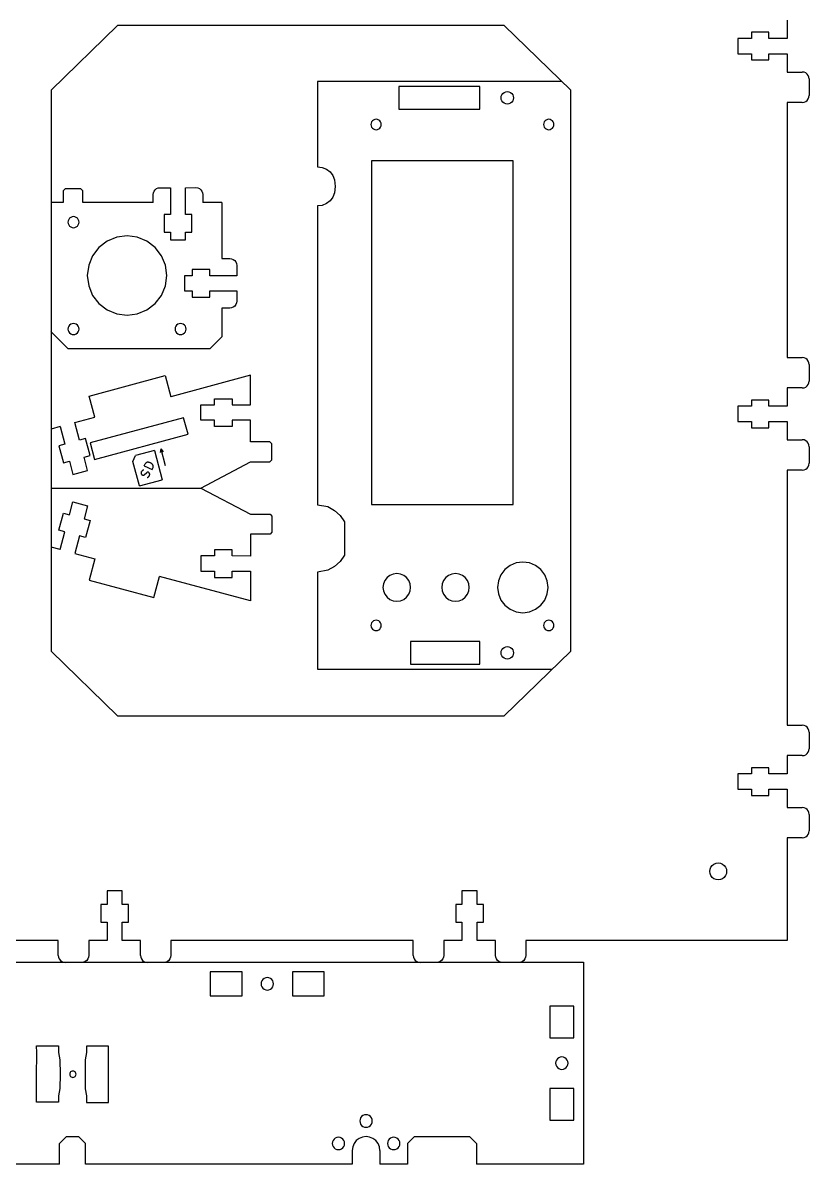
# Model space of a CAD drawing. Extents: x -217 to 602, y -128 to 416.
# Drawn here: x 374.6 to 602.3, y -127.7 to 202.8 of the extents above; entities that cross this region are included whole.
import ezdxf

# ---------------------------------------------------------------- set-up
doc = ezdxf.new("R2010")
doc.units = 0
doc.layers.add('Layer_1', color=7, linetype='CONTINUOUS')

msp = doc.modelspace()

# ---------------------------------------------------------------- linework, layer by layer
at = {"layer": 'Layer_1', "color": 6}
for points in [[(402.007268, 202.011552), (382.74704, 183.224753)], [(513.98582, 202.011552), (402.007268, 202.011552)], [(533.245991, 183.224753), (513.98582, 202.011552)], [(382.74704, 183.224753), (382.74704, 20.898441)], [(533.245991, 20.898441), (533.245991, 183.224753)], [(382.74704, 20.898441), (402.007268, 2.111644)], [(513.98582, 2.111644), (533.245991, 20.898441)], [(402.007268, 2.111644), (513.98582, 2.111644)]]:
    msp.add_lwpolyline(points, dxfattribs=at)
at = {"layer": 'Layer_1', "color": 4}
for points in [[(595.968864, 203.511563), (595.968864, 198.211571)], [(590.668872, 200.011556), (585.568862, 200.011556)], [(585.568862, 200.011556), (585.568862, 198.211571)], [(590.668872, 198.211571), (590.668872, 200.011556)], [(585.568862, 198.211571), (581.618852, 198.211571)], [(581.618852, 198.211571), (581.618852, 193.811557)], [(595.968864, 198.211571), (590.668872, 198.211571)], [(581.618852, 193.811557), (585.568862, 193.811557)], [(585.568862, 193.811557), (585.568862, 192.011572)], [(585.568862, 192.011572), (590.668872, 192.011572)], [(590.668872, 193.811557), (595.968864, 193.811557)], [(590.668872, 192.011572), (590.668872, 193.811557)], [(595.968864, 193.811557), (595.968864, 188.511565)], [(595.968864, 188.511565), (600.318868, 188.511565)], [(600.836492, 188.443408), (600.318868, 188.511565)], [(601.318866, 188.243623), (600.836492, 188.443408)], [(601.733084, 187.925785), (601.318866, 188.243623)], [(602.050922, 187.511567), (601.733084, 187.925785)], [(602.250708, 187.029193), (602.050922, 187.511567)], [(602.318864, 186.511569), (602.250708, 187.029193)], [(602.318864, 186.511569), (602.318864, 181.711562)], [(600.318868, 179.711566), (595.968864, 179.711566)], [(595.968864, 179.711566), (595.968864, 105.861574)], [(600.318868, 179.711566), (600.836492, 179.779722)], [(600.836492, 179.779722), (601.318866, 179.979508)], [(601.318866, 179.979508), (601.733084, 180.297346)], [(601.733084, 180.297346), (602.050922, 180.711564)], [(602.050922, 180.711564), (602.250708, 181.193938)], [(602.250708, 181.193938), (602.318864, 181.711562)], [(595.968864, 105.861574), (600.318868, 105.861574)], [(600.836492, 105.793445), (600.318868, 105.861574)], [(601.318866, 105.593632), (600.836492, 105.793445)], [(601.733084, 105.275793), (601.318866, 105.593632)], [(602.050922, 104.861576), (601.733084, 105.275793)], [(602.250708, 104.37923), (602.050922, 104.861576)], [(602.318864, 103.861578), (602.250708, 104.37923)], [(602.318864, 103.861578), (602.318864, 99.061599)], [(600.318868, 97.061603), (595.968864, 97.061603)], [(595.968864, 97.061603), (595.968864, 91.76161)], [(600.318868, 97.061603), (600.836492, 97.129731)], [(600.836492, 97.129731), (601.318866, 97.329544)], [(601.318866, 97.329544), (601.733084, 97.647383)], [(601.733084, 97.647383), (602.050922, 98.061601)], [(602.050922, 98.061601), (602.250708, 98.543947)], [(602.250708, 98.543947), (602.318864, 99.061599)], [(585.568862, 93.561596), (585.568862, 91.76161)], [(590.668872, 93.561596), (585.568862, 93.561596)], [(590.668872, 91.76161), (590.668872, 93.561596)], [(581.618852, 91.76161), (581.618852, 87.361597)], [(585.568862, 91.76161), (581.618852, 91.76161)], [(595.968864, 91.76161), (590.668872, 91.76161)], [(581.618852, 87.361597), (585.568862, 87.361597)], [(585.568862, 87.361597), (585.568862, 85.561583)], [(585.568862, 85.561583), (590.668872, 85.561583), (590.668872, 87.361597)], [(590.668872, 87.361597), (595.968864, 87.361597)], [(595.968864, 87.361597), (595.968864, 82.061604)], [(595.968864, 82.061604), (600.318868, 82.061604)], [(600.836492, 81.993448), (600.318868, 82.061604)], [(601.318866, 81.793634), (600.836492, 81.993448)], [(601.733084, 81.475824), (601.318866, 81.793634)], [(602.050922, 81.061606), (601.733084, 81.475824)], [(602.250708, 80.579232), (602.050922, 81.061606)], [(602.318864, 80.061608), (602.250708, 80.579232)], [(602.318864, 80.061608), (602.318864, 75.261601)], [(600.318868, 73.261605), (595.968864, 73.261605)], [(595.968864, 73.261605), (595.968864, -0.588376)], [(600.318868, 73.261605), (600.836492, 73.329762)], [(600.836492, 73.329762), (601.318866, 73.529547)], [(601.318866, 73.529547), (601.733084, 73.847386)], [(601.733084, 73.847386), (602.050922, 74.261603)], [(602.050922, 74.261603), (602.250708, 74.743977)], [(602.250708, 74.743977), (602.318864, 75.261601)], [(595.968864, -0.588376), (600.318868, -0.588376)], [(600.836492, -0.656504), (600.318868, -0.588376)], [(601.318866, -0.856317), (600.836492, -0.656504)], [(601.733084, -1.174156), (601.318866, -0.856317)], [(602.050922, -1.588374), (601.733084, -1.174156)], [(602.250708, -2.07072), (602.050922, -1.588374)], [(602.318864, -2.588372), (602.250708, -2.07072)], [(602.318864, -2.588372), (602.318864, -7.388351)], [(595.968864, -9.388403), (595.968864, -14.688395)], [(600.318868, -9.388403), (595.968864, -9.388403)], [(600.318868, -9.388403), (600.836492, -9.320246)], [(600.836492, -9.320246), (601.318866, -9.120433)], [(601.318866, -9.120433), (601.733084, -8.802594)], [(601.733084, -8.802594), (602.050922, -8.388377)], [(602.050922, -8.388377), (602.250708, -7.906003)], [(602.250708, -7.906003), (602.318864, -7.388351)], [(590.668872, -12.888382), (585.568862, -12.888382)], [(585.568862, -12.888382), (585.568862, -14.688395)], [(590.668872, -14.688395), (590.668872, -12.888382)], [(585.568862, -14.688395), (581.618852, -14.688395)], [(581.618852, -14.688395), (581.618852, -19.088381)], [(595.968864, -14.688395), (590.668872, -14.688395)], [(581.618852, -19.088381), (585.568862, -19.088381)], [(585.568862, -19.088381), (585.568862, -20.888394)], [(590.668872, -19.088381), (595.968864, -19.088381)], [(590.668872, -20.888394), (590.668872, -19.088381)], [(595.968864, -19.088381), (595.968864, -24.388373)], [(585.568862, -20.888394), (590.668872, -20.888394)], [(595.968864, -24.388373), (600.318868, -24.388373)], [(600.836492, -24.45653), (600.318868, -24.388373)], [(601.318866, -24.656343), (600.836492, -24.45653)], [(601.733084, -24.974182), (601.318866, -24.656343)], [(602.050922, -25.388399), (601.733084, -24.974182)], [(602.250708, -25.870745), (602.050922, -25.388399)], [(602.318864, -26.388397), (602.250708, -25.870745)], [(602.318864, -26.388397), (602.318864, -31.188376)], [(600.836492, -33.120244), (601.318866, -32.920431)], [(601.318866, -32.920431), (601.733084, -32.602592)], [(601.733084, -32.602592), (602.050922, -32.188374)], [(602.050922, -32.188374), (602.250708, -31.706028)], [(602.250708, -31.706028), (602.318864, -31.188376)], [(600.318868, -33.188372), (595.968864, -33.188372)], [(595.968864, -33.188372), (595.968864, -62.888367)], [(600.318868, -33.188372), (600.836492, -33.120244)], [(403.368933, -48.538383), (398.96892, -48.538383)], [(398.96892, -48.538383), (398.96892, -52.488365)], [(403.368933, -52.488365), (403.368933, -48.538383)], [(506.168886, -48.538383), (501.768872, -48.538383)], [(501.768872, -48.538383), (501.768872, -52.488365)], [(506.168886, -52.488365), (506.168886, -48.538383)], [(397.168906, -52.488365), (397.168906, -57.588374)], [(398.96892, -52.488365), (397.168906, -52.488365)], [(405.168918, -52.488365), (403.368933, -52.488365)], [(405.168918, -57.588374), (405.168918, -52.488365)], [(499.968887, -52.488365), (499.968887, -57.588374)], [(501.768872, -52.488365), (499.968887, -52.488365)], [(507.968899, -52.488365), (506.168886, -52.488365)], [(507.968899, -57.588374), (507.968899, -52.488365)], [(397.168906, -57.588374), (398.96892, -57.588374)], [(398.96892, -57.588374), (398.96892, -62.888367)], [(403.368933, -57.588374), (405.168918, -57.588374)], [(403.368933, -62.888367), (403.368933, -57.588374)], [(499.968887, -57.588374), (501.768872, -57.588374)], [(501.768872, -57.588374), (501.768872, -62.888367)], [(506.168886, -57.588374), (507.968899, -57.588374)], [(506.168886, -62.888367), (506.168886, -57.588374)], [(384.868928, -62.888367), (319.174763, -62.888367)], [(384.868928, -67.238371), (384.868928, -62.888367)], [(393.668927, -62.888367), (393.668927, -67.238371)], [(398.96892, -62.888367), (393.668927, -62.888367)], [(408.668926, -62.888367), (403.368933, -62.888367)], [(408.668926, -67.238371), (408.668926, -62.888367)], [(487.674694, -67.238371), (487.674694, -62.888367), (417.468897, -62.888564), (417.468897, -67.238371)], [(501.768872, -62.888367), (496.46888, -62.888367)], [(496.46888, -62.888367), (496.46888, -67.238371)], [(511.468878, -62.888367), (506.168886, -62.888367)], [(511.537035, -67.755994), (511.468878, -67.238371), (511.468878, -62.888367)], [(520.268877, -62.888367), (520.268877, -67.238371)], [(595.968864, -62.888367), (520.268877, -62.888367)], [(384.868928, -67.238371), (384.937085, -67.755994)], [(384.937085, -67.755994), (385.13687, -68.238369)], [(385.13687, -68.238369), (385.454708, -68.652586)], [(385.454708, -68.652586), (385.868926, -68.970425)], [(385.868926, -68.970425), (386.3513, -69.17021)], [(386.3513, -69.17021), (386.868924, -69.238367)], [(392.186555, -69.17021), (391.668931, -69.238367)], [(392.668929, -68.970425), (392.186555, -69.17021)], [(393.083147, -68.652586), (392.668929, -68.970425)], [(393.400957, -68.238369), (393.083147, -68.652586)], [(393.600771, -67.755994), (393.400957, -68.238369)], [(393.668927, -67.238371), (393.600771, -67.755994)], [(408.668926, -67.238371), (408.737054, -67.755994)], [(408.737054, -67.755994), (408.936867, -68.238369)], [(408.936867, -68.238369), (409.254706, -68.652586)], [(409.254706, -68.652586), (409.668924, -68.970425)], [(409.668924, -68.970425), (410.15127, -69.17021)], [(410.15127, -69.17021), (410.668922, -69.238367)], [(415.986553, -69.17021), (415.468901, -69.238367)], [(416.468899, -68.970425), (415.986553, -69.17021)], [(416.883116, -68.652586), (416.468899, -68.970425)], [(417.200955, -68.238369), (416.883116, -68.652586)], [(417.400768, -67.755994), (417.200955, -68.238369)], [(417.468897, -67.238371), (417.400768, -67.755994)], [(487.66888, -67.238371), (487.737037, -67.755994)], [(487.737037, -67.755994), (487.93685, -68.238369)], [(487.93685, -68.238369), (488.254689, -68.652586)], [(488.254689, -68.652586), (488.668907, -68.970425)], [(488.668907, -68.970425), (489.151253, -69.17021)], [(489.151253, -69.17021), (489.668905, -69.238367)], [(494.986536, -69.17021), (494.468884, -69.238367)], [(495.468882, -68.970425), (494.986536, -69.17021)], [(495.883099, -68.652586), (495.468882, -68.970425)], [(496.200938, -68.238369), (495.883099, -68.652586)], [(496.400751, -67.755994), (496.200938, -68.238369)], [(496.46888, -67.238371), (496.400751, -67.755994)], [(511.73682, -68.238369), (511.537035, -67.755994)], [(512.054658, -68.652586), (511.73682, -68.238369)], [(512.468876, -68.970425), (512.054658, -68.652586)], [(512.95125, -69.17021), (512.468876, -68.970425)], [(513.468874, -69.238367), (512.95125, -69.17021)], [(518.786505, -69.17021), (518.268881, -69.238367)], [(519.268879, -68.970425), (518.786505, -69.17021)], [(519.683097, -68.652586), (519.268879, -68.970425)], [(520.000936, -68.238369), (519.683097, -68.652586)], [(520.200721, -67.755994), (520.000936, -68.238369)], [(520.268877, -67.238371), (520.200721, -67.755994)]]:
    msp.add_lwpolyline(points, dxfattribs=at)
at = {"layer": 'Layer_1', "color": 3}
for points in [[(530.62917, 185.730276), (459.918844, 185.758866), (459.930698, 161.086364), (461.262504, 160.911152), (462.49257, 160.400606), (463.548843, 159.588498), (464.359442, 158.530071), (464.868937, 157.297519), (465.042673, 155.410421), (464.868937, 153.523322), (464.359442, 152.29077), (463.548843, 151.232341), (462.49257, 150.420232), (461.262504, 149.909687), (459.930698, 149.73586), (459.918844, 63.269104), (462.88404, 62.703418), (464.8616, 61.598179), (466.481245, 60.177275), (467.730896, 58.29886), (467.730896, 48.681122), (466.481245, 46.802707), (464.8616, 45.381775), (462.88404, 44.276564), (459.919042, 43.710991), (459.896182, 15.683982), (527.785782, 15.686804)], [(240.985689, -69.153192), (536.985464, -69.153192)]]:
    msp.add_lwpolyline(points, dxfattribs=at)
at = {"layer": 'Layer_1', "color": 7}
for points in [[(506.893209, 184.34846), (483.506554, 184.34846), (483.506554, 177.748476), (506.893209, 177.748476), (506.893209, 184.34846)], [(513.154563, 181.514328), (513.334367, 181.94847)], [(513.334367, 181.94847), (513.620427, 182.321258)], [(513.620427, 182.321258), (513.993215, 182.607318)], [(513.993215, 182.607318), (514.427357, 182.787122)], [(514.427357, 182.787122), (514.893221, 182.848449)], [(514.893221, 182.848449), (515.359086, 182.787122)], [(515.359086, 182.787122), (515.793228, 182.607318)], [(515.793228, 182.607318), (516.166015, 182.321258)], [(516.166015, 182.321258), (516.452076, 181.94847)], [(516.452076, 181.94847), (516.63188, 181.514328)], [(513.093236, 181.048464), (513.154563, 181.514328)], [(513.154563, 180.5826), (513.093236, 181.048464)], [(513.334367, 180.148457), (513.154563, 180.5826)], [(513.620427, 179.77567), (513.334367, 180.148457)], [(513.993215, 179.489609), (513.620427, 179.77567)], [(514.427357, 179.309806), (513.993215, 179.489609)], [(514.893221, 179.24845), (514.427357, 179.309806)], [(515.359086, 179.309806), (514.893221, 179.24845)], [(515.793228, 179.489609), (515.359086, 179.309806)], [(516.166015, 179.77567), (515.793228, 179.489609)], [(516.452076, 180.148457), (516.166015, 179.77567)], [(516.63188, 180.5826), (516.452076, 180.148457)], [(516.63188, 181.514328), (516.693235, 181.048464)], [(516.693235, 181.048464), (516.63188, 180.5826)], [(476.893213, 174.826658), (476.504988, 174.775547), (476.143207, 174.625715), (475.832537, 174.387322), (475.594172, 174.07668), (475.444312, 173.7149), (475.393202, 173.326675)], [(475.393202, 173.326675), (475.444312, 172.93845)], [(475.444312, 172.93845), (475.594172, 172.576669)], [(475.594172, 172.576669), (475.832537, 172.265999), (476.143207, 172.027634)], [(476.143207, 172.027634), (476.504988, 171.877774)], [(476.504988, 171.877774), (476.893213, 171.826664), (477.281438, 171.877774), (477.643218, 172.027634)], [(477.95386, 174.387322), (477.643218, 174.625715), (477.281438, 174.775547), (476.893213, 174.826658)], [(477.643218, 172.027634), (477.95386, 172.265999)], [(478.192253, 174.07668), (477.95386, 174.387322)], [(477.95386, 172.265999), (478.192253, 172.576669)], [(478.342085, 173.7149), (478.192253, 174.07668)], [(478.192253, 172.576669), (478.342085, 172.93845)], [(478.393196, 173.326675), (478.342085, 173.7149)], [(478.342085, 172.93845), (478.393196, 173.326675)], [(525.444325, 173.7149), (525.393214, 173.326675)], [(525.393214, 173.326675), (525.444325, 172.93845)], [(525.594185, 174.07668), (525.444325, 173.7149)], [(525.444325, 172.93845), (525.594185, 172.576669)], [(525.83255, 174.387322), (525.594185, 174.07668)], [(525.594185, 172.576669), (525.83255, 172.265999)], [(526.14322, 174.625715), (525.83255, 174.387322)], [(525.83255, 172.265999), (526.14322, 172.027634)], [(526.505001, 174.775547), (526.14322, 174.625715)], [(526.14322, 172.027634), (526.505001, 171.877774)], [(527.643231, 174.625715), (527.28145, 174.775547), (526.893226, 174.826658), (526.505001, 174.775547)], [(526.505001, 171.877774), (526.893226, 171.826664)], [(526.893226, 171.826664), (527.28145, 171.877774)], [(527.28145, 171.877774), (527.643231, 172.027634)], [(527.953873, 174.387322), (527.643231, 174.625715)], [(527.643231, 172.027634), (527.953873, 172.265999)], [(528.192266, 174.07668), (527.953873, 174.387322)], [(527.953873, 172.265999), (528.192266, 172.576669), (528.342098, 172.93845), (528.393208, 173.326675)], [(528.342098, 173.7149), (528.192266, 174.07668)], [(528.393208, 173.326675), (528.342098, 173.7149)], [(516.593215, 162.826684), (475.593212, 162.826684)], [(475.593212, 162.826684), (475.593212, 63.326677), (516.593215, 63.326677)], [(516.593215, 63.326677), (516.593215, 162.826684)], [(387.721819, 145.468997), (387.667294, 145.055739)], [(387.88167, 145.854145), (387.721819, 145.468997)], [(388.135924, 146.184853), (387.88167, 145.854145)], [(388.467309, 146.438599), (388.135924, 146.184853)], [(388.853192, 146.598111), (388.467309, 146.438599)], [(389.267297, 146.652524), (388.853192, 146.598111)], [(389.681401, 146.598111), (389.267297, 146.652524)], [(390.067284, 146.438599), (389.681401, 146.598111)], [(390.398669, 146.184853), (390.067284, 146.438599)], [(390.652923, 145.854145), (390.398669, 146.184853)], [(390.812774, 145.468997), (390.652923, 145.854145)], [(390.867299, 145.055739), (390.812774, 145.468997)], [(387.667294, 145.055739), (387.721819, 144.642481)], [(387.721819, 144.642481), (387.88167, 144.257332)], [(387.88167, 144.257332), (388.135924, 143.926624)], [(388.135924, 143.926624), (388.467309, 143.672878)], [(388.467309, 143.672878), (388.853192, 143.513366)], [(388.853192, 143.513366), (389.267297, 143.458954)], [(389.267297, 143.458954), (389.681401, 143.513366)], [(389.681401, 143.513366), (390.067284, 143.672878)], [(390.067284, 143.672878), (390.398669, 143.926624)], [(390.398669, 143.926624), (390.652923, 144.257332)], [(390.652923, 144.257332), (390.812774, 144.642481)], [(390.812774, 144.642481), (390.867299, 145.055739)], [(399.017228, 139.526102), (396.635526, 137.702213)], [(401.790795, 140.672686), (399.017228, 139.526102)], [(404.767195, 141.063734), (401.790795, 140.672658)], [(407.743567, 140.672686), (404.767195, 141.063734)], [(410.517134, 139.526102), (407.743567, 140.672686)], [(412.898836, 137.702213), (410.517134, 139.526102)], [(396.635526, 137.702213), (394.80794, 135.325224)], [(414.726394, 135.325224), (412.898836, 137.702213)], [(393.659126, 132.557189), (393.26726, 129.586715)], [(394.80794, 135.325224), (393.659126, 132.557189)], [(415.875236, 132.557189), (414.726394, 135.325224)], [(416.267073, 129.586715), (415.875236, 132.557189)], [(393.26726, 129.586715), (393.659126, 126.616242)], [(415.875236, 126.616242), (416.267073, 129.586715)], [(393.659126, 126.616242), (394.80794, 123.848206)], [(414.726394, 123.848206), (415.875236, 126.616242)], [(394.80794, 123.848206), (396.635526, 121.471246)], [(412.898836, 121.471246), (414.726394, 123.848206)], [(396.635526, 121.471246), (399.017228, 119.647328)], [(399.017228, 119.647328), (401.790795, 118.500772)], [(407.743567, 118.500772), (410.517134, 119.647328)], [(410.517134, 119.647328), (412.898836, 121.471246)], [(388.853192, 115.660093), (388.467309, 115.500581)], [(389.267297, 115.714505), (388.853192, 115.660093)], [(389.681401, 115.660093), (389.267297, 115.714505)], [(390.067284, 115.500581), (389.681401, 115.660093)], [(401.790795, 118.500772), (404.767195, 118.109697)], [(404.767195, 118.109697), (407.743567, 118.500772)], [(419.852932, 115.660093), (419.46705, 115.500581)], [(420.267037, 115.714505), (419.852932, 115.660093)], [(420.681142, 115.660093), (420.267037, 115.714505)], [(421.067052, 115.500581), (420.681142, 115.660093)], [(387.721819, 114.530978), (387.667294, 114.11772)], [(387.667294, 114.11772), (387.721819, 113.704406)], [(387.88167, 114.916099), (387.721819, 114.530978)], [(387.721819, 113.704406), (387.88167, 113.319314)], [(388.135924, 115.246807), (387.88167, 114.916099)], [(387.88167, 113.319314), (388.135924, 112.988606)], [(388.467309, 115.500581), (388.135924, 115.246807)], [(388.135924, 112.988606), (388.467309, 112.734831)], [(388.467309, 112.734831), (388.853192, 112.575291)], [(388.853192, 112.575291), (389.267297, 112.520879)], [(389.267297, 112.520879), (389.681401, 112.575291)], [(389.681401, 112.575291), (390.067284, 112.734831)], [(390.398669, 115.246807), (390.067284, 115.500581)], [(390.067284, 112.734831), (390.398669, 112.988606)], [(390.652923, 114.916099), (390.398669, 115.246807)], [(390.398669, 112.988606), (390.652923, 113.319314)], [(390.812774, 114.530978), (390.652923, 114.916099)], [(390.652923, 113.319314), (390.812774, 113.704406)], [(390.867299, 114.11772), (390.812774, 114.530978)], [(390.812774, 113.704406), (390.867299, 114.11772)], [(418.721588, 114.530978), (418.667063, 114.11772)], [(418.667063, 114.11772), (418.721588, 113.704406)], [(418.881411, 114.916099), (418.721588, 114.530978)], [(418.721588, 113.704406), (418.881411, 113.319314)], [(419.135693, 115.246807), (418.881411, 114.916099)], [(418.881411, 113.319314), (419.135693, 112.988606)], [(419.46705, 115.500581), (419.135693, 115.246807)], [(419.135693, 112.988606), (419.46705, 112.734831)], [(419.46705, 112.734831), (419.852932, 112.575291)], [(419.852932, 112.575291), (420.267037, 112.520879)], [(420.267037, 112.520879), (420.681142, 112.575291)], [(420.681142, 112.575291), (421.067052, 112.734831)], [(421.398409, 115.246807), (421.067052, 115.500581)], [(421.067052, 112.734831), (421.398409, 112.988606)], [(421.652663, 114.916099), (421.398409, 115.246807)], [(421.398409, 112.988606), (421.652663, 113.319314)], [(421.812514, 114.530978), (421.652663, 114.916099)], [(421.652663, 113.319314), (421.812514, 113.704406)], [(421.867011, 114.11772), (421.812514, 114.530978)], [(421.812514, 113.704406), (421.867011, 114.11772)], [(422.428364, 83.633777), (421.136892, 88.44036), (394.095988, 81.174803)], [(395.387445, 76.368192), (422.428364, 83.633777)], [(394.095988, 81.174803), (395.387445, 76.368192)], [(382.783968, 68.081978), (426.091024, 68.081978), (440.531827, 60.483202), (446.176413, 60.480379), (446.741069, 59.9222), (446.741139, 55.274593), (446.177259, 54.728324), (440.533238, 54.728324), (440.534931, 48.409848), (435.229295, 48.416339), (435.229295, 50.216352)], [(517.494749, 46.410968), (515.725839, 45.678278)], [(524.579201, 44.512691), (523.060205, 45.678278), (521.291295, 46.410968), (519.393022, 46.660883), (517.494749, 46.410968)], [(482.893229, 43.326689), (481.857953, 43.190404), (480.893233, 42.790777)], [(484.893225, 42.790777), (483.928505, 43.190404), (482.893229, 43.326689)], [(499.893223, 43.326689), (498.857947, 43.190404), (497.893227, 42.790777)], [(500.928499, 43.190404), (499.893223, 43.326689)], [(501.893219, 42.790777), (500.928499, 43.190404)], [(513.041259, 42.993692), (512.308537, 41.224777)], [(515.725839, 45.678278), (514.20681, 44.512691), (513.041259, 42.993692)], [(525.744786, 42.993692), (524.579201, 44.512691)], [(526.477507, 41.224777), (525.744786, 42.993692)], [(479.029494, 40.361973), (478.893209, 39.326697)], [(479.42912, 41.326693), (479.029494, 40.361973)], [(480.064798, 42.155128), (479.42912, 41.326693)], [(480.893233, 42.790777), (480.064798, 42.155128)], [(485.72166, 42.155128), (484.893225, 42.790777)], [(486.357337, 41.326693), (485.72166, 42.155128)], [(486.756936, 40.361973), (486.357337, 41.326693)], [(486.893221, 39.326697), (486.756936, 40.361973)], [(496.029516, 40.361973), (495.893231, 39.326697)], [(496.429115, 41.326693), (496.029516, 40.361973)], [(497.064792, 42.155128), (496.429115, 41.326693)], [(497.893227, 42.790777), (497.064792, 42.155128)], [(502.721654, 42.155128), (501.893219, 42.790777)], [(503.75693, 38.291421), (503.893215, 39.326697), (503.75693, 40.361973), (503.357332, 41.326693), (502.721654, 42.155128)], [(512.308537, 41.224777), (512.058623, 39.3265)], [(526.477507, 37.42819), (526.727422, 39.3265), (526.477507, 41.224777)], [(478.893209, 39.326697), (479.029494, 38.291421)], [(479.029494, 38.291421), (479.42912, 37.326701), (480.064798, 36.498266)], [(480.064798, 36.498266), (480.893233, 35.862589)], [(484.893225, 35.862589), (485.72166, 36.498266)], [(485.72166, 36.498266), (486.357337, 37.326701)], [(486.357337, 37.326701), (486.756936, 38.291421)], [(486.756936, 38.291421), (486.893221, 39.326697)], [(495.893231, 39.326697), (496.029516, 38.291421)], [(496.029516, 38.291421), (496.429115, 37.326701), (497.064792, 36.498266)], [(497.064792, 36.498266), (497.893227, 35.862589)], [(501.893219, 35.862589), (502.721654, 36.498266)], [(502.721654, 36.498266), (503.357332, 37.326701)], [(503.357332, 37.326701), (503.75693, 38.291421)], [(512.058623, 39.3265), (512.308537, 37.42819)], [(512.308537, 37.42819), (513.041259, 35.659276)], [(525.744786, 35.659276), (526.477507, 37.42819)], [(480.893233, 35.862589), (481.857953, 35.46299)], [(481.857953, 35.46299), (482.893229, 35.326677)], [(482.893229, 35.326677), (483.928505, 35.46299)], [(483.928505, 35.46299), (484.893225, 35.862589)], [(497.893227, 35.862589), (498.857947, 35.46299), (499.893223, 35.326677)], [(499.893223, 35.326677), (500.928499, 35.46299)], [(500.928499, 35.46299), (501.893219, 35.862589)], [(513.041259, 35.659276), (514.20681, 34.140277), (515.725839, 32.974723), (517.494749, 32.242), (519.393022, 31.992085)], [(523.060205, 32.974723), (524.579201, 34.140277)], [(524.579201, 34.140277), (525.744786, 35.659276)], [(476.504988, 29.775592), (476.143207, 29.625732)], [(476.893213, 29.826702), (476.504988, 29.775592)], [(477.281438, 29.775592), (476.893213, 29.826702)], [(477.643218, 29.625732), (477.281438, 29.775592)], [(519.393022, 31.992085), (521.291295, 32.242)], [(521.291295, 32.242), (523.060205, 32.974723)], [(526.505001, 29.775592), (526.14322, 29.625732), (525.83255, 29.387338)], [(526.893226, 29.826702), (526.505001, 29.775592)], [(527.28145, 29.775592), (526.893226, 29.826702)], [(527.643231, 29.625732), (527.28145, 29.775592)], [(475.594172, 29.076696), (475.444312, 28.714916), (475.393202, 28.326691)], [(475.393202, 28.326691), (475.444312, 27.938466)], [(475.444312, 27.938466), (475.594172, 27.576685)], [(475.832537, 29.387338), (475.594172, 29.076696)], [(475.594172, 27.576685), (475.832537, 27.266043), (476.143207, 27.02765)], [(476.143207, 29.625732), (475.832537, 29.387338)], [(476.143207, 27.02765), (476.504988, 26.87779)], [(476.504988, 26.87779), (476.893213, 26.82668), (477.281438, 26.87779), (477.643218, 27.02765)], [(477.95386, 29.387338), (477.643218, 29.625732)], [(477.643218, 27.02765), (477.95386, 27.266043)], [(478.342085, 28.714916), (478.192253, 29.076696), (477.95386, 29.387338)], [(477.95386, 27.266043), (478.192253, 27.576685), (478.342085, 27.938466)], [(478.342085, 27.938466), (478.393196, 28.326691), (478.342085, 28.714916)], [(525.444325, 28.714916), (525.393214, 28.326691)], [(525.393214, 28.326691), (525.444325, 27.938466)], [(525.594185, 29.076696), (525.444325, 28.714916)], [(525.444325, 27.938466), (525.594185, 27.576685), (525.83255, 27.266043)], [(525.83255, 29.387338), (525.594185, 29.076696)], [(525.83255, 27.266043), (526.14322, 27.02765)], [(526.14322, 27.02765), (526.505001, 26.87779)], [(526.505001, 26.87779), (526.893226, 26.82668)], [(526.893226, 26.82668), (527.28145, 26.87779)], [(527.28145, 26.87779), (527.643231, 27.02765)], [(527.953873, 29.387338), (527.643231, 29.625732)], [(527.643231, 27.02765), (527.953873, 27.266043)], [(528.192266, 29.076696), (527.953873, 29.387338)], [(527.953873, 27.266043), (528.192266, 27.576685)], [(528.342098, 27.938466), (528.393208, 28.326691), (528.342098, 28.714916), (528.192266, 29.076696)], [(528.192266, 27.576685), (528.342098, 27.938466)], [(486.893221, 17.071415), (506.893209, 17.071415), (506.893209, 23.671435), (486.893221, 23.671435), (486.893221, 17.071415)], [(513.093236, 20.371439), (513.154563, 20.837303)], [(513.154563, 19.905547), (513.093236, 20.371439)], [(513.154563, 20.837303), (513.334367, 21.271418)], [(513.334367, 19.471432), (513.154563, 19.905547)], [(513.334367, 21.271418), (513.620427, 21.644205)], [(513.620427, 21.644205), (513.993215, 21.930265)], [(513.993215, 21.930265), (514.427357, 22.110097)], [(514.427357, 22.110097), (514.893221, 22.171424)], [(514.893221, 22.171424), (515.359086, 22.110097)], [(515.359086, 22.110097), (515.793228, 21.930265)], [(515.793228, 21.930265), (516.166015, 21.644205)], [(516.166015, 21.644205), (516.452076, 21.271418)], [(516.452076, 21.271418), (516.63188, 20.837303)], [(516.63188, 19.905547), (516.452076, 19.471432)], [(516.63188, 20.837303), (516.693235, 20.371439)], [(516.693235, 20.371439), (516.63188, 19.905547)], [(513.620427, 19.098645), (513.334367, 19.471432)], [(513.993215, 18.812585), (513.620427, 19.098645)], [(514.427357, 18.632753), (513.993215, 18.812585)], [(514.893221, 18.571426), (514.427357, 18.632753)], [(515.359086, 18.632753), (514.893221, 18.571426)], [(515.793228, 18.812585), (515.359086, 18.632753)], [(516.166015, 19.098645), (515.793228, 18.812585)], [(516.452076, 19.471432), (516.166015, 19.098645)], [(573.518848, -42.888378), (573.60233, -42.254253)], [(573.60233, -43.522475), (573.518848, -42.888378)], [(573.60233, -42.254253), (573.847101, -41.663365)], [(573.847101, -41.663365), (574.236455, -41.155957)], [(574.236455, -41.155957), (574.743862, -40.766604)], [(574.743862, -40.766604), (575.334751, -40.52186)], [(575.334751, -40.52186), (575.968848, -40.438379)], [(575.968848, -40.438379), (576.602973, -40.52186)], [(576.602973, -40.52186), (577.193862, -40.766604)], [(577.193862, -40.766604), (577.701269, -41.155957)], [(577.701269, -41.155957), (578.090623, -41.663365)], [(578.090623, -41.663365), (578.335366, -42.254253)], [(578.335366, -42.254253), (578.418875, -42.888378)], [(578.418875, -42.888378), (578.335366, -43.522475)], [(573.847101, -44.113364), (573.60233, -43.522475)], [(574.236455, -44.620771), (573.847101, -44.113364)], [(574.743862, -45.010125), (574.236455, -44.620771)], [(575.334751, -45.254896), (574.743862, -45.010125)], [(575.968848, -45.338378), (575.334751, -45.254896)], [(576.602973, -45.254896), (575.968848, -45.338378)], [(577.193862, -45.010125), (576.602973, -45.254896)], [(577.701269, -44.620771), (577.193862, -45.010125)], [(578.090623, -44.113364), (577.701269, -44.620771)], [(578.335366, -43.522475), (578.090623, -44.113364)], [(428.885689, -72.003213), (428.885689, -78.903208)], [(438.085682, -72.003213), (428.885689, -72.003213)], [(438.085682, -78.903208), (438.085682, -72.003213)], [(461.885679, -72.003213), (452.685686, -72.003213)], [(452.685686, -72.003213), (452.685686, -78.903208)], [(461.885736, -78.903208), (461.885736, -72.003213)], [(443.645375, -74.986895), (443.583963, -75.45321)], [(443.583963, -75.45321), (443.645375, -75.919526), (443.825348, -76.354064)], [(443.825348, -74.552329), (443.645375, -74.986895)], [(444.11169, -74.179203), (443.825348, -74.552329)], [(444.484845, -73.89286), (444.11169, -74.179203)], [(444.919382, -73.712859), (444.484845, -73.89286)], [(445.385698, -73.651476), (444.919382, -73.712859)], [(445.852014, -73.712859), (445.385698, -73.651504)], [(446.286551, -73.89286), (445.852014, -73.712859)], [(446.659706, -74.179203), (446.286551, -73.89286)], [(446.94602, -74.552329), (446.659706, -74.179203)], [(447.126021, -74.986895), (446.94602, -74.552329)], [(446.94602, -76.354064), (447.126021, -75.919526)], [(447.187433, -75.45321), (447.126021, -74.986895)], [(447.126021, -75.919554), (447.187433, -75.45321)], [(428.885689, -78.903208), (438.085682, -78.903208)], [(443.825348, -76.354064), (444.11169, -76.727218)], [(444.11169, -76.727218), (444.484845, -77.013532)], [(444.484845, -77.013532), (444.919382, -77.193534)], [(444.919382, -77.193534), (445.385698, -77.254917)], [(445.385698, -77.254917), (445.852014, -77.193534)], [(445.852014, -77.193534), (446.286551, -77.013532)], [(446.286551, -77.013532), (446.659706, -76.727218)], [(446.659706, -76.727218), (446.94602, -76.354064)], [(452.685686, -78.903208), (461.885679, -78.903208)], [(534.135471, -81.903202), (527.235618, -81.903202)], [(527.235618, -81.903202), (527.235618, -91.103195)], [(534.135471, -91.103195), (534.135471, -81.903202)], [(527.235618, -91.103195), (534.135471, -91.103195)], [(378.594592, -109.748432), (378.594592, -107.870158), (378.594592, -105.778073), (378.591205, -103.07111), (378.594027, -100.115848), (378.597414, -97.40914), (378.597414, -95.317083), (378.594027, -93.438104), (384.93477, -93.438245), (384.93477, -95.317422), (385.349552, -97.409507), (385.35435, -101.592266), (385.351528, -105.775279), (384.936746, -107.867364), (384.936746, -109.746992), (378.594592, -109.748432)], [(399.365442, -109.774114), (399.365442, -107.89584), (399.365442, -105.803755), (399.368828, -103.096792), (399.366006, -100.141531), (399.36262, -97.434822), (399.36262, -95.342765), (399.366006, -93.463786), (393.025263, -93.463927), (393.025263, -95.343104), (392.610481, -97.435189), (392.605683, -101.617948), (392.608506, -105.800961), (393.023288, -107.893046), (393.023288, -109.772674), (399.365442, -109.774114)], [(528.94515, -97.936867), (528.883767, -98.403183)], [(528.883767, -98.403183), (528.94515, -98.869527)], [(529.125152, -97.50233), (528.94515, -97.936867)], [(528.945207, -98.869527), (529.125208, -99.304093)], [(529.411438, -97.129175), (529.125152, -97.50233)], [(529.784592, -96.842861), (529.411438, -97.129175)], [(530.21913, -96.662888), (529.784592, -96.842861)], [(530.685502, -96.601476), (530.219186, -96.66286)], [(531.15179, -96.662888), (530.685446, -96.601476)], [(531.959481, -97.129175), (531.586327, -96.842861), (531.15179, -96.662888)], [(532.245796, -97.50233), (531.959481, -97.129175)], [(532.425797, -97.936867), (532.245796, -97.50233)], [(532.245796, -99.304064), (532.425797, -98.869527)], [(532.425797, -98.869527), (532.48718, -98.403183)], [(532.487237, -98.403183), (532.425854, -97.936867)], [(529.125152, -99.304064), (529.411438, -99.677219)], [(529.411438, -99.677219), (529.784592, -99.963533)], [(529.784592, -99.963533), (530.21913, -100.143534)], [(530.219186, -100.143534), (530.685502, -100.204918)], [(530.685446, -100.204918), (531.15179, -100.143534)], [(531.151846, -100.143534), (531.586384, -99.963533)], [(531.586327, -99.963533), (531.959481, -99.677219)], [(531.959481, -99.677219), (532.245796, -99.304093)], [(534.135471, -105.703199), (527.235618, -105.703199), (527.235618, -114.903192)], [(534.135471, -114.903192), (534.135471, -105.703199)], [(472.247016, -114.68732), (472.18569, -115.153185)], [(472.18569, -115.153185), (472.247016, -115.619077)], [(472.42682, -114.253178), (472.247016, -114.68732)], [(472.247016, -115.619077), (472.42682, -116.053191)], [(472.712881, -113.880391), (472.42682, -114.253178)], [(473.085668, -113.594358), (472.712881, -113.880391)], [(473.51981, -113.414526), (473.085668, -113.594358)], [(473.985675, -113.3532), (473.51981, -113.414526)], [(474.451539, -113.414526), (473.985675, -113.3532)], [(474.885681, -113.594358), (474.451539, -113.414526)], [(475.258469, -113.880391), (474.885681, -113.594358)], [(475.544529, -114.253178), (475.258469, -113.880391)], [(475.724333, -114.68732), (475.544529, -114.253178)], [(475.544529, -116.053191), (475.724333, -115.619077)], [(475.785688, -115.153185), (475.724333, -114.68732)], [(475.724333, -115.619077), (475.785688, -115.153185)], [(527.235618, -114.903192), (534.135471, -114.903192)], [(472.42682, -116.053191), (472.712881, -116.425979)], [(472.712881, -116.425979), (473.085668, -116.712039)], [(473.085668, -116.712039), (473.51981, -116.891843)], [(473.51981, -116.891843), (473.985675, -116.953198)], [(473.985675, -116.953198), (474.451539, -116.891843)], [(474.451539, -116.891843), (474.885681, -116.712039)], [(474.885681, -116.712039), (475.258469, -116.425979)], [(475.258469, -116.425979), (475.544529, -116.053191)], [(464.248133, -121.187322), (464.186806, -121.653186)], [(464.186806, -121.653186), (464.248133, -122.11905)], [(464.427937, -120.753179), (464.248133, -121.187322)], [(464.248133, -122.11905), (464.427937, -122.553192)], [(464.713997, -120.380392), (464.427937, -120.753179)], [(465.520927, -119.914528), (465.086785, -120.094331), (464.713997, -120.380392)], [(465.986791, -119.853201), (465.520927, -119.914528)], [(466.452684, -119.914528), (465.986791, -119.853201)], [(466.886798, -120.094331), (466.452684, -119.914528)], [(467.259585, -120.380392), (466.886798, -120.094331)], [(467.545646, -120.753179), (467.259585, -120.380392)], [(467.786805, -121.653186), (467.72545, -121.187322), (467.545646, -120.753179)], [(467.545646, -122.553192), (467.72545, -122.11905)], [(467.72545, -122.11905), (467.786805, -121.653186)], [(480.247, -121.187322), (480.185674, -121.653186)], [(480.185674, -121.653186), (480.247, -122.11905)], [(480.426832, -120.753179), (480.247, -121.187322)], [(480.247, -122.11905), (480.426832, -122.553192)], [(480.712893, -120.380392), (480.426832, -120.753179)], [(481.08568, -120.094331), (480.712893, -120.380392)], [(481.519794, -119.914528), (481.08568, -120.094331)], [(481.985687, -119.853201), (481.519794, -119.914528)], [(482.451551, -119.914528), (481.985687, -119.853201)], [(482.885665, -120.094331), (482.451551, -119.914528)], [(483.258453, -120.380392), (482.885665, -120.094331)], [(483.544513, -120.753179), (483.258453, -120.380392)], [(483.724345, -121.187322), (483.544513, -120.753179)], [(483.544513, -122.553192), (483.724345, -122.11905)], [(483.785672, -121.653186), (483.724345, -121.187322)], [(483.724345, -122.11905), (483.785672, -121.653186)], [(464.427937, -122.553192), (464.713997, -122.92598)], [(464.713997, -122.92598), (465.086785, -123.21204)], [(465.086785, -123.21204), (465.520927, -123.391844)], [(465.520927, -123.391844), (465.986791, -123.453199)], [(465.986791, -123.453199), (466.452684, -123.391844)], [(466.452684, -123.391844), (466.886798, -123.21204)], [(466.886798, -123.21204), (467.259585, -122.92598)], [(467.259585, -122.92598), (467.545646, -122.553192)], [(480.426832, -122.553192), (480.712893, -122.92598)], [(480.712893, -122.92598), (481.08568, -123.21204)], [(481.08568, -123.21204), (481.519794, -123.391844)], [(481.519794, -123.391844), (481.985687, -123.453199)], [(481.985687, -123.453199), (482.451551, -123.391844)], [(482.451551, -123.391844), (482.885665, -123.21204)], [(482.885665, -123.21204), (483.258453, -122.92598)], [(483.258453, -122.92598), (483.544513, -122.553192)]]:
    msp.add_lwpolyline(points, dxfattribs=at)
at = {"layer": 'Layer_1', "color": 5}
for points in [[(412.338737, 150.748113), (391.965285, 150.748113), (391.968107, 154.13478), (391.40005, 154.699224), (386.825143, 154.699224), (386.297924, 154.117141), (386.297924, 150.748113), (382.739751, 150.748113)], [(412.341531, 150.724178), (412.341531, 153.030808), (412.409575, 153.54846), (412.608937, 154.030806), (412.926155, 154.445024), (413.339526, 154.762834), (413.82094, 154.962647), (414.337548, 155.030776), (417.335567, 155.034163), (417.339518, 147.26117), (415.539533, 147.26117), (415.539533, 142.171377), (417.339518, 142.171377), (417.339518, 139.922602), (421.739475, 139.922602), (421.739475, 142.171377), (423.539488, 142.171377), (423.539488, 147.26117), (421.739475, 147.26117), (421.731008, 155.040541), (424.716637, 155.043363), (425.233217, 154.975206), (425.71466, 154.775421), (426.128031, 154.457583), (426.445248, 154.043365), (426.64461, 153.561019), (426.712654, 153.043367), (426.712654, 150.724037)], [(432.238565, 150.748113), (426.738618, 150.748113)], [(432.238565, 150.748113), (432.238565, 134.54057)], [(432.226542, 134.551171), (434.533173, 134.551171), (435.050825, 134.483127), (435.533171, 134.283765), (435.947388, 133.966547), (436.265199, 133.553176), (436.465012, 133.071762), (436.533141, 132.555154), (436.536527, 129.557136), (428.763535, 129.553184), (428.763535, 131.35317), (423.673741, 131.35317), (423.673741, 129.553184), (421.424967, 129.553184), (421.424967, 125.153227), (423.673741, 125.153227), (423.673741, 123.353214), (428.763535, 123.353214), (428.763535, 125.153227), (436.542905, 125.161694), (436.545728, 122.176065), (436.477571, 121.659485), (436.277786, 121.178042), (435.959947, 120.764672), (435.54573, 120.447454), (435.063384, 120.248092), (434.545732, 120.180048), (432.226401, 120.180048)], [(432.238565, 120.169363), (432.238565, 111.885944)], [(432.238565, 111.885944), (428.738614, 108.392936), (387.738922, 108.392936), (382.73896, 113.382963)], [(393.802827, 94.728779), (415.809578, 100.639303)], [(415.809578, 100.639303), (417.453723, 94.520133)], [(426.091168, 68.074697), (440.519683, 75.664697), (446.165053, 75.66131), (446.731408, 76.245736), (446.731973, 80.861113), (446.169871, 81.421945), (440.527275, 81.424768), (440.534669, 87.749001), (435.229563, 87.739687), (435.229552, 85.93973), (430.129534, 85.939787), (430.129534, 87.7398), (426.179549, 87.7398), (426.179549, 92.139814), (430.129534, 92.139814), (430.129534, 93.939799), (435.22954, 93.939799), (435.22954, 92.139814), (440.535942, 92.147434), (440.54534, 100.733339), (417.454175, 94.520528)], [(395.446971, 88.609609), (393.802827, 94.728779)], [(390.986156, 81.923087), (389.610904, 87.041554)], [(389.611141, 87.042119), (395.447208, 88.610202)], [(385.361611, 85.899824), (382.784101, 85.154193)], [(385.361611, 85.899824), (386.736863, 80.781329)], [(384.998515, 80.31428), (386.321911, 75.388966)], [(386.7371, 80.781922), (384.998752, 80.314844)], [(392.724503, 82.390137), (390.986156, 81.923087)], [(394.047875, 77.464851), (392.724503, 82.390137)], [(392.309552, 76.997773), (394.047875, 77.464851)], [(393.334516, 73.18306), (392.309552, 76.997773)], [(386.321911, 75.388966), (388.060256, 75.856015)], [(388.060256, 75.856015), (389.085223, 72.04133)], [(389.085223, 72.04133), (393.334516, 73.18306)], [(388.060112, 60.30066), (389.085084, 64.115345)], [(389.085084, 64.115345), (393.334366, 62.973615)], [(393.334366, 62.973615), (392.30942, 59.15893)], [(384.998365, 55.842424), (386.321765, 60.767738)], [(386.321765, 60.767738), (388.060112, 60.30066)], [(392.30942, 59.15893), (394.047739, 58.691824)], [(394.047739, 58.691824), (392.724371, 53.766538)], [(386.73697, 55.374754), (384.998619, 55.841831)], [(385.361475, 50.256879), (386.736716, 55.375346)], [(390.986023, 54.233616), (389.610754, 49.115149)], [(392.724371, 53.766538), (390.986023, 54.233616)], [(385.361475, 50.256879), (382.783968, 51.002482)], [(435.229221, 50.217171), (430.129212, 50.217171), (430.129212, 48.417157), (426.17923, 48.417157), (426.17923, 44.017144), (430.129212, 44.017144), (430.129212, 42.217159), (435.229221, 42.217159), (435.229221, 44.017144), (440.535606, 44.009524), (440.541335, 35.442922), (414.182172, 42.512956)], [(389.611008, 49.114557), (395.447081, 47.546502)], [(395.446827, 47.547066), (393.802685, 41.427924)], [(393.802685, 41.427924), (412.538177, 36.393898)], [(412.538177, 36.393898), (414.182319, 42.513069)], [(536.985464, -69.153192), (536.985464, -127.653174)], [(385.23576, -121.653186), (387.235756, -119.653218), (390.735764, -119.653218)], [(385.23576, -127.653174), (385.23576, -121.653186)], [(392.73576, -121.653186), (390.735764, -119.653218)], [(392.73576, -127.653174), (392.73576, -121.653186)], [(470.521566, -121.653186), (470.121968, -122.617906)], [(471.157244, -120.824751), (470.521566, -121.653186)], [(471.985679, -120.189073), (471.157244, -120.824751)], [(472.950399, -119.789503), (471.985679, -120.189073)], [(473.985675, -119.65319), (472.950399, -119.789475)], [(475.02095, -119.789503), (473.985675, -119.653218)], [(475.985671, -120.189073), (475.02095, -119.789503)], [(476.814106, -120.824751), (475.985671, -120.189073)], [(477.449783, -121.653186), (476.814106, -120.824751)], [(477.849382, -122.617906), (477.449783, -121.653186)], [(485.985679, -121.653186), (487.985675, -119.653218)], [(485.985679, -121.653186), (485.985679, -127.653174)], [(487.985675, -119.65319), (503.985671, -119.65319)], [(505.985667, -121.653186), (503.985671, -119.653218)], [(505.985667, -121.653186), (505.985667, -127.653174)], [(470.121968, -122.617906), (469.985683, -123.653182)], [(469.985683, -123.653182), (469.985683, -127.653174)], [(477.985667, -123.653182), (477.849382, -122.617906)], [(477.985667, -123.653182), (477.985667, -127.653174)], [(385.23576, -127.653174), (307.985753, -127.653174)], [(469.985683, -127.653174), (392.735703, -127.653174)], [(485.985679, -127.653174), (477.985667, -127.653174)], [(536.985464, -127.653174), (505.985667, -127.653174)]]:
    msp.add_lwpolyline(points, dxfattribs=at)
at = {"layer": 'Layer_1', "color": 1}
for points in [[(414.511794, 79.434875), (414.338323, 78.382327)], [(414.511254, 79.435186), (415.81299, 74.590418)], [(414.511923, 79.434932), (415.189567, 78.611068)], [(408.331375, 68.715341), (406.434218, 75.776146), (407.226797, 77.478906)], [(412.700398, 78.949594), (407.226797, 77.478906)], [(412.700398, 78.949594), (414.970893, 70.499296)], [(408.915722, 72.689454), (409.003688, 72.872559)], [(409.032895, 72.926915), (409.004599, 72.872164)], [(409.067174, 72.978139), (409.03353, 72.926549)], [(409.104103, 73.027274), (409.066296, 72.978619)], [(409.146176, 73.072175), (409.104215, 73.027076)], [(409.191549, 73.113859), (409.146111, 73.072345)], [(409.24054, 73.151113), (409.191617, 73.11369)], [(409.292466, 73.18433), (409.240523, 73.151254)], [(409.347076, 73.212722), (409.292508, 73.184189)], [(409.403783, 73.23657), (409.346955, 73.212863)], [(409.462573, 73.255309), (409.403927, 73.2364)], [(409.522587, 73.269053), (409.462573, 73.255225)], [(409.584239, 73.277407), (409.523253, 73.268941)], [(409.747482, 74.47101), (412.013997, 73.416035), (412.308245, 74.048213), (412.331782, 74.125231), (412.348518, 74.203999), (412.358367, 74.283925), (412.36119, 74.364386), (412.356956, 74.444791), (412.345752, 74.524519), (412.327577, 74.602949), (412.3026, 74.679487), (412.271022, 74.753571), (412.233095, 74.824578), (412.189088, 74.892001), (412.139363, 74.955331), (412.049427, 75.036498), (411.95523, 75.112755), (411.857025, 75.183677)], [(409.747482, 74.47101), (410.041755, 75.103187)], [(411.541518, 75.363368), (411.430305, 75.411515), (411.316682, 75.453566), (411.200915, 75.489352), (411.083355, 75.518731), (410.964379, 75.541591), (410.844319, 75.55796), (410.763857, 75.555138), (410.683929, 75.54526), (410.605178, 75.528609), (410.528187, 75.505185), (410.453531, 75.475015), (410.381821, 75.438439), (410.313566, 75.395711), (410.249341, 75.347169), (410.189572, 75.293208), (410.134724, 75.234251), (410.085375, 75.170667), (410.041783, 75.102962)], [(411.755157, 75.24935), (411.65019, 75.309859), (411.541726, 75.363904)], [(411.857417, 75.184383), (411.75551, 75.249943)], [(408.331375, 68.715341), (414.970893, 70.499296)], [(408.86289, 72.529913), (408.852166, 72.446432)], [(408.852312, 72.44646), (408.852335, 72.362245)], [(408.8524, 72.362076), (408.863209, 72.278595)], [(408.884218, 72.611504), (408.862966, 72.529998)], [(408.862989, 72.278849), (408.884353, 72.197399)], [(408.916478, 72.689002), (408.884869, 72.610996)], [(408.88503, 72.196863), (408.9166, 72.118829)], [(408.916673, 72.1188), (408.957962, 72.045423)], [(408.957401, 72.045733), (409.007735, 71.978225)], [(409.007523, 71.978479), (409.06609, 71.917999)], [(409.066838, 71.917378), (409.132601, 71.8648)], [(409.131938, 71.865365), (409.203465, 71.820858)], [(409.203868, 71.821677), (409.244175, 71.808977)], [(409.244265, 71.80892), (409.285529, 71.799325)], [(409.285552, 71.799212), (409.327439, 71.793003)], [(409.328091, 71.792721), (409.370328, 71.789899)], [(409.370286, 71.789786), (409.412614, 71.789786)], [(409.41188, 71.790576), (409.454027, 71.794245)], [(409.45462, 71.79385), (409.496276, 71.800905)], [(409.495672, 71.801272), (409.536715, 71.811432)], [(409.536871, 71.811601), (409.576918, 71.825148)], [(409.577522, 71.82464), (409.616412, 71.841291)], [(409.61585, 71.841573), (409.653253, 71.861329)], [(409.653335, 71.861329), (409.689127, 71.883907)], [(409.689908, 71.883427), (410.488236, 72.597111)], [(410.523432, 72.619858), (410.487641, 72.59728)], [(410.560829, 72.639641), (410.52344, 72.619886)], [(410.599801, 72.656095), (410.560897, 72.639444)], [(410.571362, 71.156451), (410.632485, 71.164917)], [(410.63988, 72.669755), (410.599832, 72.656208)], [(410.63246, 71.165087), (410.692641, 71.178916)], [(410.722514, 72.687139), (410.680836, 72.680366), (410.639733, 72.669924)], [(410.692545, 71.178944), (410.751295, 71.197853), (410.808256, 71.221842)], [(410.764757, 72.690808), (410.722613, 72.687139)], [(410.807802, 72.690639), (410.7655, 72.690639)], [(410.849195, 72.688325), (410.806935, 72.691147)], [(410.808866, 71.22139), (410.863555, 71.250007)], [(410.891924, 72.68158), (410.850062, 72.687789)], [(410.863092, 71.25029), (410.91512, 71.283535)], [(410.932411, 72.672464), (410.891148, 72.682059)], [(410.91512, 71.283535), (410.964128, 71.321071)], [(410.973616, 72.659228), (410.933286, 72.671928)], [(410.964111, 71.321212), (411.009622, 71.362868)], [(411.044617, 72.616104), (410.973235, 72.660498)], [(411.010226, 71.362388), (411.052037, 71.407798)], [(411.110375, 72.56347), (411.04471, 72.615991)], [(411.051574, 71.40808), (411.089451, 71.45682)], [(411.089451, 71.45682), (411.122937, 71.508692)], [(411.169529, 72.50282), (411.111058, 72.563244)], [(411.1234, 71.508438), (411.151766, 71.563302)], [(411.151749, 71.563443), (411.261497, 71.793398)], [(411.219005, 72.435962), (411.168696, 72.5033)], [(411.260455, 72.362527), (411.219169, 72.435736)], [(411.292005, 72.284775), (411.26039, 72.362697)], [(411.262425, 71.792862), (411.293707, 71.87084)], [(411.313428, 72.203495), (411.292008, 72.284775)], [(411.292727, 71.871404), (411.313894, 71.952769)], [(411.324271, 72.120099), (411.313349, 72.203411)], [(411.313939, 71.952741), (411.324466, 72.036109)], [(411.324523, 72.036081), (411.324353, 72.120183)], [(389.085102, -100.6878), (388.845665, -100.719324), (388.62254, -100.811752), (388.430968, -100.958762), (388.283986, -101.150334), (388.19153, -101.373431), (388.160034, -101.612868), (388.19153, -101.852305), (388.283986, -102.075402), (388.430968, -102.266974), (388.62254, -102.413984), (388.845665, -102.506412), (389.085102, -102.537936), (389.324511, -102.506412), (389.547636, -102.413984), (389.739209, -102.266974), (389.886218, -102.075402), (389.978646, -101.852305), (390.010142, -101.612868), (389.978646, -101.373431), (389.886218, -101.150334), (389.739209, -100.958762), (389.547636, -100.811752), (389.324511, -100.719324), (389.085102, -100.6878)]]:
    msp.add_lwpolyline(points, dxfattribs=at)

doc.saveas('drawing.dxf')
